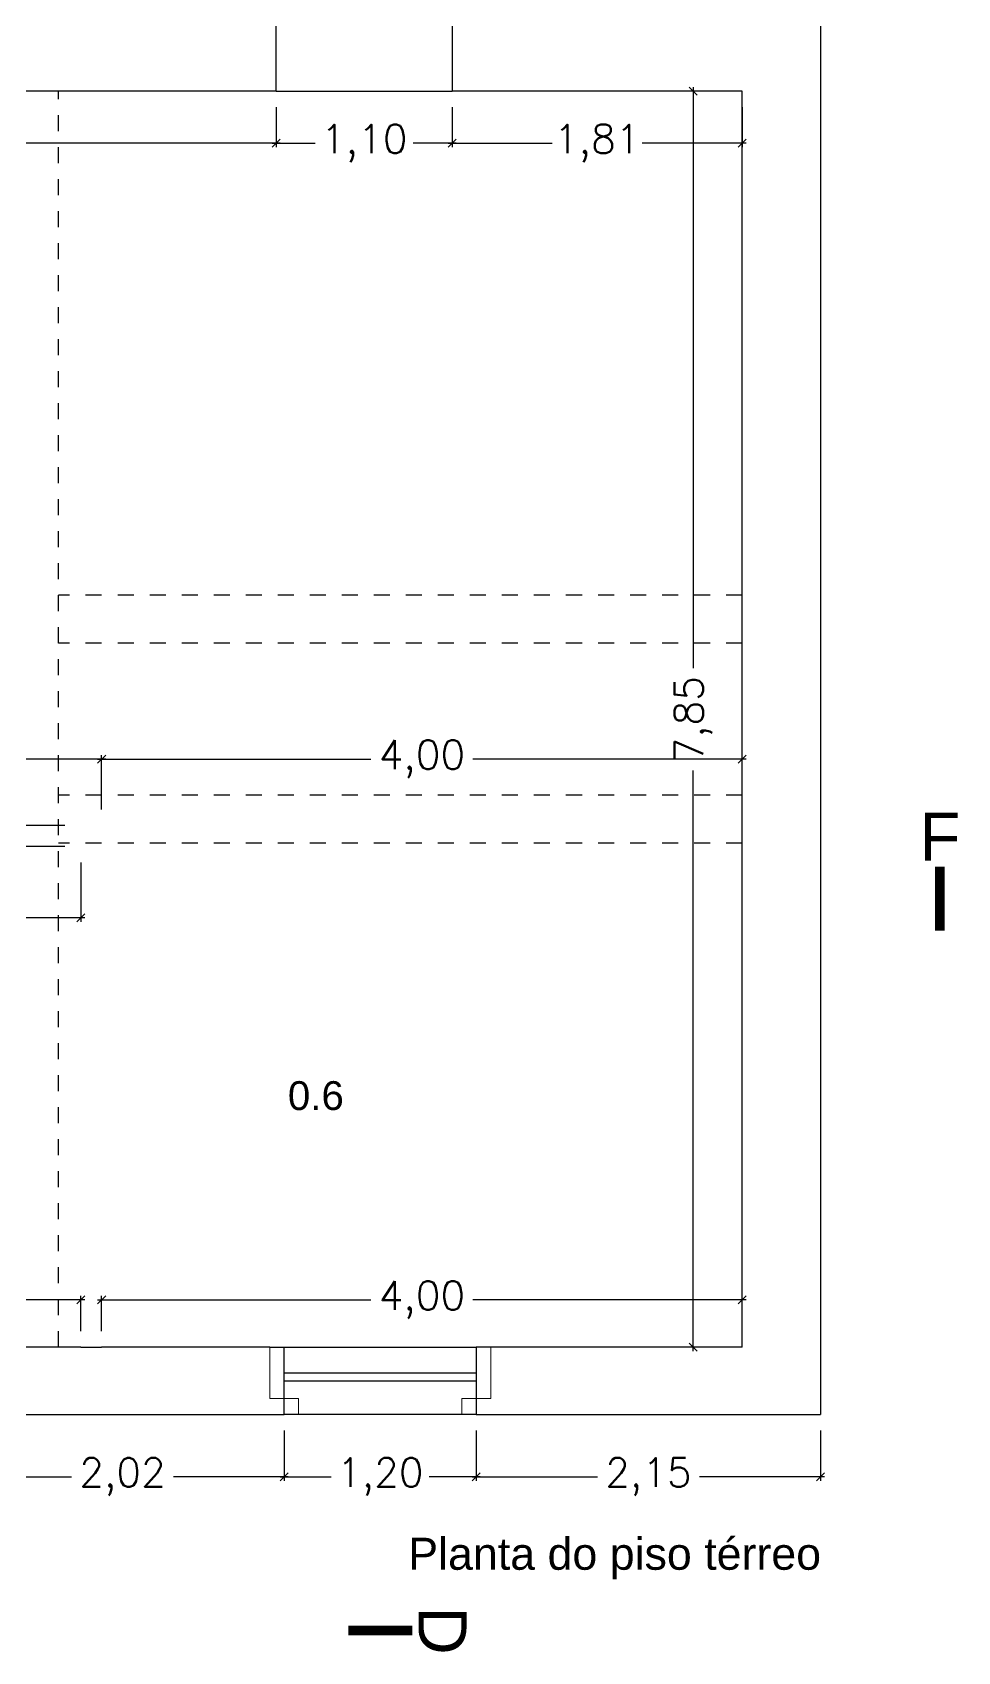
# Model space of a CAD drawing. Header units: millimetres. Extents: x 1778 to 2471, y 1406 to 1876.
# Drawn here: x 1843.9 to 1849.68, y 1645.15 to 1655.27 of the extents above; entities that cross this region are included whole.
import ezdxf
from ezdxf.enums import TextEntityAlignment as Align

# ---------------------------------------------------------------- set-up
doc = ezdxf.new("R2010")
doc.units = ezdxf.units.MM
doc.linetypes.add('DASHED', pattern=[19.05, 12.7, -6.35])
for name, color, linetype in [('ARQ_CONSTRUIR_CORTE', 10, 'Continuous'), ('ARQ_CONSTRUIR_VISTA', 30, 'Continuous'), ('ARQ_CONTRUIR_VAOS', 40, 'Continuous'), ('ARQ_DEMOLIR_CORTE', 2, 'Continuous'), ('ARQ_EXISNTENTE_VISTA', 9, 'Continuous'), ('ARQ_EXISTENTE_CORTE', 6, 'Continuous'), ('ARQ_LINHA_CORTE', 4, 'Continuous'), ('ARQ_TEXTO', 3, 'Continuous')]:
    doc.layers.add(name, color=color, linetype=linetype)
doc.layers.add('ARQ_COTAS', color=5, linetype='Continuous', lineweight=0)
doc.styles.add('ROMA1_20', font='romans.shx', dxfattribs={"height": 0.18})
doc.styles.get("Standard").update_dxf_attribs({"font": 'arial.ttf'})
doc.dimstyles.new('1_100', dxfattribs={"dimscale": 0.5, "dimtxt": 0.1, "dimasz": 0.1, "dimexe": 0.05, "dimexo": 0.2, "dimgap": 0.09, "dimtad": 0, "dimzin": 0, "dimtxsty": 'ROMA1_20', "dimblk": 'OBLIQUE', "dimcen": 0.1, "dimdle": 0.05, "dimazin": 0, "dimtfac": 1, "dimtofl": 0, "dimtmove": 1, "dimatfit": 3, "dimldrblk": 'DOTSMALL', "dimfxl": 0.075, "dimtolj": 1, "dimtzin": 0, "dimarcsym": 0})

# ---------------------------------------------------------------- blocks, each defined once
blk = doc.blocks.new('_Oblique')
at = {"color": 0, "linetype": 'ByBlock', "lineweight": -2}
blk.add_line((-0.5, -0.5), (0.5, 0.5), dxfattribs=at)
blk = doc.blocks.new('*D106')
at = {"layer": 'ARQ_COTAS', "color": 0, "lineweight": -2}
for p, q in [((1845.42, 1654.798), (1845.42, 1654.547)), ((1846.52, 1654.798), (1846.52, 1654.547)), ((1845.395, 1654.572), (1845.664, 1654.572)), ((1846.545, 1654.572), (1846.276, 1654.572))]:
    blk.add_line(p, q, dxfattribs=at)
at = {"layer": 'Defpoints', "color": 0}
for p in [(1845.42, 1654.898), (1846.52, 1654.898), (1846.52, 1654.572)]:
    blk.add_point(p, dxfattribs=at)
at = {"layer": 'ARQ_COTAS', "color": 0, "linetype": 'ByBlock', "lineweight": -2, "xscale": 0.05, "yscale": 0.05, "zscale": 0.05, "rotation": 180}
blk.add_blockref('_Oblique', (1845.42, 1654.572), dxfattribs=at)
at = {"layer": 'ARQ_COTAS', "color": 0, "linetype": 'ByBlock', "lineweight": -2, "xscale": 0.05, "yscale": 0.05, "zscale": 0.05}
blk.add_blockref('_Oblique', (1846.52, 1654.572), dxfattribs=at)
at = {"layer": 'ARQ_COTAS', "color": 0, "insert": (1845.97, 1654.572), "char_height": 0.18, "attachment_point": 5, "style": 'ROMA1_20'}
blk.add_mtext('\\A1;1,10', dxfattribs=at)
blk = doc.blocks.new('_DOTSMALL')
at = {"color": 0, "linetype": 'ByBlock', "const_width": 0.5}
blk.add_lwpolyline([(-0.0625, 0, 1), (0.0625, 0, 1)], format="xyb", close=True, dxfattribs=at)
blk = doc.blocks.new('*D107')
at = {"layer": 'ARQ_COTAS', "color": 0, "lineweight": -2}
for p, q in [((1846.52, 1654.798), (1846.52, 1654.547)), ((1848.33, 1654.798), (1848.33, 1654.547)), ((1846.495, 1654.572), (1847.144, 1654.572)), ((1848.355, 1654.572), (1847.706, 1654.572))]:
    blk.add_line(p, q, dxfattribs=at)
at = {"layer": 'Defpoints', "color": 0}
for p in [(1846.52, 1654.898), (1848.33, 1654.898), (1848.33, 1654.572)]:
    blk.add_point(p, dxfattribs=at)
at = {"layer": 'ARQ_COTAS', "color": 0, "linetype": 'ByBlock', "lineweight": -2, "xscale": 0.05, "yscale": 0.05, "zscale": 0.05, "rotation": 180}
blk.add_blockref('_Oblique', (1846.52, 1654.572), dxfattribs=at)
at = {"layer": 'ARQ_COTAS', "color": 0, "linetype": 'ByBlock', "lineweight": -2, "xscale": 0.05, "yscale": 0.05, "zscale": 0.05}
blk.add_blockref('_Oblique', (1848.33, 1654.572), dxfattribs=at)
at = {"layer": 'ARQ_COTAS', "color": 0, "insert": (1847.425, 1654.572), "char_height": 0.18, "attachment_point": 5, "style": 'ROMA1_20'}
blk.add_mtext('\\A1;1,81', dxfattribs=at)
blk = doc.blocks.new('*D108')
at = {"layer": 'ARQ_COTAS', "color": 0, "lineweight": -2}
for p, q in [((1844.305, 1647.345), (1846.011, 1647.345)), ((1844.33, 1647.148), (1844.33, 1647.37)), ((1848.355, 1647.345), (1846.649, 1647.345)), ((1848.33, 1647.148), (1848.33, 1647.37))]:
    blk.add_line(p, q, dxfattribs=at)
at = {"layer": 'Defpoints', "color": 0}
for p in [(1848.33, 1647.345), (1844.33, 1647.048), (1848.33, 1647.048)]:
    blk.add_point(p, dxfattribs=at)
at = {"layer": 'ARQ_COTAS', "color": 0, "linetype": 'ByBlock', "lineweight": -2, "xscale": 0.05, "yscale": 0.05, "zscale": 0.05, "rotation": 180}
blk.add_blockref('_Oblique', (1844.33, 1647.345), dxfattribs=at)
at = {"layer": 'ARQ_COTAS', "color": 0, "linetype": 'ByBlock', "lineweight": -2, "xscale": 0.05, "yscale": 0.05, "zscale": 0.05}
blk.add_blockref('_Oblique', (1848.33, 1647.345), dxfattribs=at)
at = {"layer": 'ARQ_COTAS', "color": 0, "insert": (1846.33, 1647.345), "char_height": 0.18, "attachment_point": 5, "style": 'ROMA1_20'}
blk.add_mtext('\\A1;4,00', dxfattribs=at)
blk = doc.blocks.new('*D109')
at = {"layer": 'ARQ_COTAS', "color": 0, "lineweight": -2}
for p, q in [((1840.605, 1647.345), (1842.096, 1647.345)), ((1840.63, 1647.148), (1840.63, 1647.37)), ((1844.225, 1647.345), (1842.734, 1647.345)), ((1844.2, 1647.148), (1844.2, 1647.37))]:
    blk.add_line(p, q, dxfattribs=at)
at = {"layer": 'Defpoints', "color": 0}
for p in [(1844.2, 1647.345), (1840.63, 1647.048), (1844.2, 1647.048)]:
    blk.add_point(p, dxfattribs=at)
at = {"layer": 'ARQ_COTAS', "color": 0, "linetype": 'ByBlock', "lineweight": -2, "xscale": 0.05, "yscale": 0.05, "zscale": 0.05, "rotation": 180}
blk.add_blockref('_Oblique', (1840.63, 1647.345), dxfattribs=at)
at = {"layer": 'ARQ_COTAS', "color": 0, "linetype": 'ByBlock', "lineweight": -2, "xscale": 0.05, "yscale": 0.05, "zscale": 0.05}
blk.add_blockref('_Oblique', (1844.2, 1647.345), dxfattribs=at)
at = {"layer": 'ARQ_COTAS', "color": 0, "insert": (1842.415, 1647.345), "char_height": 0.18, "attachment_point": 5, "style": 'ROMA1_20'}
blk.add_mtext('\\A1;3,57', dxfattribs=at)
blk = doc.blocks.new('*D117')
at = {"layer": 'ARQ_COTAS', "color": 0, "lineweight": -2}
for p, q in [((1843.45, 1646.528), (1843.45, 1646.214)), ((1845.47, 1646.528), (1845.47, 1646.214)), ((1843.425, 1646.239), (1844.141, 1646.239)), ((1845.495, 1646.239), (1844.779, 1646.239))]:
    blk.add_line(p, q, dxfattribs=at)
at = {"layer": 'Defpoints', "color": 0}
for p in [(1843.45, 1646.628), (1845.47, 1646.628), (1845.47, 1646.239)]:
    blk.add_point(p, dxfattribs=at)
at = {"layer": 'ARQ_COTAS', "color": 0, "linetype": 'ByBlock', "lineweight": -2, "xscale": 0.05, "yscale": 0.05, "zscale": 0.05, "rotation": 180}
blk.add_blockref('_Oblique', (1843.45, 1646.239), dxfattribs=at)
at = {"layer": 'ARQ_COTAS', "color": 0, "linetype": 'ByBlock', "lineweight": -2, "xscale": 0.05, "yscale": 0.05, "zscale": 0.05}
blk.add_blockref('_Oblique', (1845.47, 1646.239), dxfattribs=at)
at = {"layer": 'ARQ_COTAS', "color": 0, "insert": (1844.46, 1646.239), "char_height": 0.18, "attachment_point": 5, "style": 'ROMA1_20'}
blk.add_mtext('\\A1;2,02', dxfattribs=at)
blk = doc.blocks.new('*D118')
at = {"layer": 'ARQ_COTAS', "color": 0, "lineweight": -2}
for p, q in [((1845.47, 1646.528), (1845.47, 1646.214)), ((1846.67, 1646.528), (1846.67, 1646.214)), ((1845.445, 1646.239), (1845.764, 1646.239)), ((1846.695, 1646.239), (1846.376, 1646.239))]:
    blk.add_line(p, q, dxfattribs=at)
at = {"layer": 'Defpoints', "color": 0}
for p in [(1845.47, 1646.628), (1846.67, 1646.628), (1846.67, 1646.239)]:
    blk.add_point(p, dxfattribs=at)
at = {"layer": 'ARQ_COTAS', "color": 0, "linetype": 'ByBlock', "lineweight": -2, "xscale": 0.05, "yscale": 0.05, "zscale": 0.05, "rotation": 180}
blk.add_blockref('_Oblique', (1845.47, 1646.239), dxfattribs=at)
at = {"layer": 'ARQ_COTAS', "color": 0, "linetype": 'ByBlock', "lineweight": -2, "xscale": 0.05, "yscale": 0.05, "zscale": 0.05}
blk.add_blockref('_Oblique', (1846.67, 1646.239), dxfattribs=at)
at = {"layer": 'ARQ_COTAS', "color": 0, "insert": (1846.07, 1646.239), "char_height": 0.18, "attachment_point": 5, "style": 'ROMA1_20'}
blk.add_mtext('\\A1;1,20', dxfattribs=at)
blk = doc.blocks.new('*D119')
at = {"layer": 'ARQ_COTAS', "color": 0, "lineweight": -2}
for p, q in [((1846.67, 1646.528), (1846.67, 1646.214)), ((1848.82, 1646.528), (1848.82, 1646.214)), ((1846.645, 1646.239), (1847.426, 1646.239)), ((1848.845, 1646.239), (1848.064, 1646.239))]:
    blk.add_line(p, q, dxfattribs=at)
at = {"layer": 'Defpoints', "color": 0}
for p in [(1846.67, 1646.628), (1848.82, 1646.628), (1848.82, 1646.239)]:
    blk.add_point(p, dxfattribs=at)
at = {"layer": 'ARQ_COTAS', "color": 0, "linetype": 'ByBlock', "lineweight": -2, "xscale": 0.05, "yscale": 0.05, "zscale": 0.05, "rotation": 180}
blk.add_blockref('_Oblique', (1846.67, 1646.239), dxfattribs=at)
at = {"layer": 'ARQ_COTAS', "color": 0, "linetype": 'ByBlock', "lineweight": -2, "xscale": 0.05, "yscale": 0.05, "zscale": 0.05}
blk.add_blockref('_Oblique', (1848.82, 1646.239), dxfattribs=at)
at = {"layer": 'ARQ_COTAS', "color": 0, "insert": (1847.745, 1646.239), "char_height": 0.18, "attachment_point": 5, "style": 'ROMA1_20'}
blk.add_mtext('\\A1;2,15', dxfattribs=at)
blk = doc.blocks.new('*D125')
at = {"layer": 'ARQ_COTAS', "color": 0, "lineweight": -2}
for p, q in [((1845.32, 1654.898), (1843.594, 1654.898)), ((1843.619, 1654.923), (1843.619, 1652.918)), ((1843.619, 1650.283), (1843.619, 1652.288)), ((1844.1, 1650.308), (1843.594, 1650.308))]:
    blk.add_line(p, q, dxfattribs=at)
at = {"layer": 'Defpoints', "color": 0}
for p in [(1843.619, 1654.898), (1845.42, 1654.898), (1844.2, 1650.308)]:
    blk.add_point(p, dxfattribs=at)
at = {"layer": 'ARQ_COTAS', "color": 0, "linetype": 'ByBlock', "lineweight": -2, "xscale": 0.05, "yscale": 0.05, "zscale": 0.05}
for p, rotation in [((1843.619, 1654.898), 90), ((1843.619, 1650.308), 270)]:
    blk.add_blockref('_Oblique', p, dxfattribs=dict(at, rotation=rotation))
at = {"layer": 'ARQ_COTAS', "color": 0, "insert": (1843.619, 1652.603), "char_height": 0.18, "attachment_point": 5, "rotation": 90, "style": 'ROMA1_20'}
blk.add_mtext('\\A1;4,59', dxfattribs=at)
blk = doc.blocks.new('*D134')
at = {"layer": 'ARQ_COTAS', "color": 0, "lineweight": -2}
for p, q in [((1844.1, 1650.178), (1843.687, 1650.178)), ((1843.712, 1650.203), (1843.712, 1648.932)), ((1843.712, 1647.023), (1843.712, 1648.293)), ((1844.1, 1647.048), (1843.687, 1647.048))]:
    blk.add_line(p, q, dxfattribs=at)
at = {"layer": 'Defpoints', "color": 0}
for p in [(1844.2, 1650.178), (1843.712, 1647.048), (1844.2, 1647.048)]:
    blk.add_point(p, dxfattribs=at)
at = {"layer": 'ARQ_COTAS', "color": 0, "linetype": 'ByBlock', "lineweight": -2, "xscale": 0.05, "yscale": 0.05, "zscale": 0.05}
for p, rotation in [((1843.712, 1650.178), 90), ((1843.712, 1647.048), 270)]:
    blk.add_blockref('_Oblique', p, dxfattribs=dict(at, rotation=rotation))
at = {"layer": 'ARQ_COTAS', "color": 0, "insert": (1843.712, 1648.613), "char_height": 0.18, "attachment_point": 5, "rotation": 90, "style": 'ROMA1_20'}
blk.add_mtext('\\A1;3,13', dxfattribs=at)
blk = doc.blocks.new('*D135')
at = {"layer": 'ARQ_COTAS', "color": 0, "lineweight": -2}
for p, q in [((1839.425, 1650.078), (1839.425, 1649.707)), ((1844.2, 1650.078), (1844.2, 1649.707)), ((1839.4, 1649.732), (1841.493, 1649.732)), ((1844.225, 1649.732), (1842.132, 1649.732))]:
    blk.add_line(p, q, dxfattribs=at)
at = {"layer": 'Defpoints', "color": 0}
for p in [(1839.425, 1650.178), (1844.2, 1650.178), (1844.2, 1649.732)]:
    blk.add_point(p, dxfattribs=at)
at = {"layer": 'ARQ_COTAS', "color": 0, "linetype": 'ByBlock', "lineweight": -2, "xscale": 0.05, "yscale": 0.05, "zscale": 0.05, "rotation": 180}
blk.add_blockref('_Oblique', (1839.425, 1649.732), dxfattribs=at)
at = {"layer": 'ARQ_COTAS', "color": 0, "linetype": 'ByBlock', "lineweight": -2, "xscale": 0.05, "yscale": 0.05, "zscale": 0.05}
blk.add_blockref('_Oblique', (1844.2, 1649.732), dxfattribs=at)
at = {"layer": 'ARQ_COTAS', "color": 0, "insert": (1841.813, 1649.732), "char_height": 0.18, "attachment_point": 5, "style": 'ROMA1_20'}
blk.add_mtext('\\A1;4,78', dxfattribs=at)
blk = doc.blocks.new('*D137')
at = {"layer": 'ARQ_COTAS', "color": 0, "lineweight": -2}
for p, q in [((1848.23, 1654.898), (1848, 1654.898)), ((1848.025, 1654.923), (1848.025, 1651.292)), ((1848.025, 1647.023), (1848.025, 1650.653)), ((1848.23, 1647.048), (1848, 1647.048))]:
    blk.add_line(p, q, dxfattribs=at)
at = {"layer": 'Defpoints', "color": 0}
for p in [(1848.33, 1654.898), (1848.025, 1647.048), (1848.33, 1647.048)]:
    blk.add_point(p, dxfattribs=at)
at = {"layer": 'ARQ_COTAS', "color": 0, "linetype": 'ByBlock', "lineweight": -2, "xscale": 0.05, "yscale": 0.05, "zscale": 0.05}
for p, rotation in [((1848.025, 1654.898), 90), ((1848.025, 1647.048), 270)]:
    blk.add_blockref('_Oblique', p, dxfattribs=dict(at, rotation=rotation))
at = {"layer": 'ARQ_COTAS', "color": 0, "insert": (1848.025, 1650.973), "char_height": 0.18, "attachment_point": 5, "rotation": 90, "style": 'ROMA1_20'}
blk.add_mtext('\\A1;7,85', dxfattribs=at)
blk = doc.blocks.new('*D141')
at = {"layer": 'ARQ_COTAS', "color": 0, "lineweight": -2}
for p, q in [((1835.03, 1655.039), (1835.03, 1654.547)), ((1845.42, 1654.789), (1845.42, 1654.547)), ((1835.005, 1654.572), (1839.837, 1654.572)), ((1845.445, 1654.572), (1840.613, 1654.572))]:
    blk.add_line(p, q, dxfattribs=at)
at = {"layer": 'Defpoints', "color": 0}
for p in [(1835.03, 1655.139), (1845.42, 1654.889), (1845.42, 1654.572)]:
    blk.add_point(p, dxfattribs=at)
at = {"layer": 'ARQ_COTAS', "color": 0, "linetype": 'ByBlock', "lineweight": -2, "xscale": 0.05, "yscale": 0.05, "zscale": 0.05, "rotation": 180}
blk.add_blockref('_Oblique', (1835.03, 1654.572), dxfattribs=at)
at = {"layer": 'ARQ_COTAS', "color": 0, "linetype": 'ByBlock', "lineweight": -2, "xscale": 0.05, "yscale": 0.05, "zscale": 0.05}
blk.add_blockref('_Oblique', (1845.42, 1654.572), dxfattribs=at)
at = {"layer": 'ARQ_COTAS', "color": 0, "insert": (1840.225, 1654.572), "char_height": 0.18, "attachment_point": 5, "style": 'ROMA1_20'}
blk.add_mtext('\\A1;10,39', dxfattribs=at)
blk = doc.blocks.new('*D182')
at = {"layer": 'ARQ_COTAS', "color": 0, "lineweight": -2}
for p, q in [((1839.385, 1650.724), (1841.551, 1650.724)), ((1839.41, 1650.408), (1839.41, 1650.749)), ((1844.355, 1650.724), (1842.189, 1650.724)), ((1844.33, 1650.408), (1844.33, 1650.749))]:
    blk.add_line(p, q, dxfattribs=at)
at = {"layer": 'Defpoints', "color": 0}
for p in [(1844.33, 1650.724), (1839.41, 1650.308), (1844.33, 1650.308)]:
    blk.add_point(p, dxfattribs=at)
at = {"layer": 'ARQ_COTAS', "color": 0, "linetype": 'ByBlock', "lineweight": -2, "xscale": 0.05, "yscale": 0.05, "zscale": 0.05, "rotation": 180}
blk.add_blockref('_Oblique', (1839.41, 1650.724), dxfattribs=at)
at = {"layer": 'ARQ_COTAS', "color": 0, "linetype": 'ByBlock', "lineweight": -2, "xscale": 0.05, "yscale": 0.05, "zscale": 0.05}
blk.add_blockref('_Oblique', (1844.33, 1650.724), dxfattribs=at)
at = {"layer": 'ARQ_COTAS', "color": 0, "insert": (1841.87, 1650.724), "char_height": 0.18, "attachment_point": 5, "style": 'ROMA1_20'}
blk.add_mtext('\\A1;4,92', dxfattribs=at)
blk = doc.blocks.new('*D183')
at = {"layer": 'ARQ_COTAS', "color": 0, "lineweight": -2}
for p, q in [((1844.305, 1650.724), (1846.011, 1650.724)), ((1844.33, 1650.408), (1844.33, 1650.749)), ((1848.355, 1650.724), (1846.649, 1650.724)), ((1848.33, 1650.408), (1848.33, 1650.749))]:
    blk.add_line(p, q, dxfattribs=at)
at = {"layer": 'Defpoints', "color": 0}
for p in [(1848.33, 1650.724), (1844.33, 1650.308), (1848.33, 1650.308)]:
    blk.add_point(p, dxfattribs=at)
at = {"layer": 'ARQ_COTAS', "color": 0, "linetype": 'ByBlock', "lineweight": -2, "xscale": 0.05, "yscale": 0.05, "zscale": 0.05, "rotation": 180}
blk.add_blockref('_Oblique', (1844.33, 1650.724), dxfattribs=at)
at = {"layer": 'ARQ_COTAS', "color": 0, "linetype": 'ByBlock', "lineweight": -2, "xscale": 0.05, "yscale": 0.05, "zscale": 0.05}
blk.add_blockref('_Oblique', (1848.33, 1650.724), dxfattribs=at)
at = {"layer": 'ARQ_COTAS', "color": 0, "insert": (1846.33, 1650.724), "char_height": 0.18, "attachment_point": 5, "style": 'ROMA1_20'}
blk.add_mtext('\\A1;4,00', dxfattribs=at)

msp = doc.modelspace()

# ---------------------------------------------------------------- linework, layer by layer
at = {"layer": 'ARQ_CONSTRUIR_CORTE'}
for p, q in [((1846.52, 1655.378), (1846.52, 1654.898)), ((1845.42, 1654.898), (1845.42, 1655.328)), ((1845.42, 1654.898), (1845.42, 1655.328)), ((1845.38, 1647.048), (1845.47, 1647.048)), ((1845.47, 1646.628), (1845.47, 1647.048)), ((1846.67, 1647.048), (1846.67, 1646.628)), ((1846.76, 1647.048), (1846.67, 1647.048))]:
    msp.add_line(p, q, dxfattribs=at)
at = {"layer": 'ARQ_CONSTRUIR_VISTA'}
for p, q in [((1845.47, 1647.048), (1846.67, 1647.048)), ((1846.67, 1646.628), (1845.47, 1646.628))]:
    msp.add_line(p, q, dxfattribs=at)
at = {"layer": 'ARQ_CONTRUIR_VAOS'}
for p, q in [((1845.47, 1646.888), (1846.67, 1646.888)), ((1845.47, 1646.838), (1846.67, 1646.838))]:
    msp.add_line(p, q, dxfattribs=at)
at = {"layer": 'ARQ_DEMOLIR_CORTE'}
for p, q in [((1845.42, 1654.898), (1846.52, 1654.898)), ((1844.2, 1647.048), (1844.33, 1647.048))]:
    msp.add_line(p, q, dxfattribs=at)
at = {"layer": 'ARQ_DEMOLIR_CORTE', "linetype": 'Continuous', "lineweight": 9}
for p, q in [((1845.38, 1647.048), (1845.38, 1646.728)), ((1846.76, 1647.048), (1846.76, 1646.728)), ((1845.56, 1646.728), (1845.38, 1646.728)), ((1845.56, 1646.728), (1845.56, 1646.628)), ((1846.58, 1646.728), (1846.58, 1646.628)), ((1846.76, 1646.728), (1846.58, 1646.728)), ((1845.47, 1646.628), (1845.56, 1646.628)), ((1846.67, 1646.628), (1846.58, 1646.628))]:
    msp.add_line(p, q, dxfattribs=at)
at = {"layer": 'ARQ_EXISNTENTE_VISTA', "linetype": 'DASHED', "ltscale": 0.005}
for p, q in [((1844.06, 1647.048), (1844.06, 1654.898)), ((1848.33, 1651.748), (1844.06, 1651.748)), ((1848.33, 1651.448), (1844.06, 1651.448)), ((1848.33, 1650.498), (1844.06, 1650.498)), ((1848.33, 1650.198), (1844.06, 1650.198))]:
    msp.add_line(p, q, dxfattribs=at)
at = {"layer": 'ARQ_EXISTENTE_CORTE'}
for p, q in [((1848.82, 1655.328), (1848.82, 1646.628)), ((1845.42, 1654.898), (1842.86, 1654.898)), ((1848.33, 1654.898), (1846.52, 1654.898)), ((1848.33, 1647.048), (1848.33, 1654.898)), ((1844.2, 1647.048), (1843.45, 1647.048)), ((1845.38, 1647.048), (1844.33, 1647.048)), ((1848.33, 1647.048), (1846.76, 1647.048)), ((1843.45, 1646.628), (1845.47, 1646.628)), ((1846.67, 1646.628), (1848.82, 1646.628))]:
    msp.add_line(p, q, dxfattribs=at)
at = {"layer": 'ARQ_LINHA_CORTE'}
for points in [[(1849.565, 1650.051, 0.06, 0.06, 0), (1849.565, 1649.651, 0, 0, 0), (1848.065, 1649.651, 0, 0, 0)], [(1846.271, 1645.278, 0.06, 0.06, 0), (1845.871, 1645.278, 0, 0, 0), (1845.871, 1646.778, 0, 0, 0)]]:
    msp.add_lwpolyline(points, format="xyseb", dxfattribs=at)

# ---------------------------------------------------------------- texts
at = {"layer": 'ARQ_CONSTRUIR_VISTA'}
msp.add_text('0.6', height=0.18, dxfattribs=at).set_placement((1845.493, 1648.531))
at = {"layer": 'ARQ_LINHA_CORTE'}
msp.add_text('F', height=0.3, dxfattribs=at).set_placement((1849.565, 1650.089), align=Align.CENTER)
msp.add_text('D', height=0.3, rotation=270, dxfattribs=at).set_placement((1846.309, 1645.278), align=Align.CENTER)
at = {"layer": 'ARQ_TEXTO'}
msp.add_text('Planta do piso térreo', height=0.2, dxfattribs=at).set_placement((1848.823, 1645.658), align=Align.RIGHT)

# ---------------------------------------------------------------- dimensions: what is measured, and where the dimension line sits
at = {"layer": 'ARQ_COTAS'}
for base, p1, p2, picture, middle in [((1845.42, 1654.572), (1835.03, 1655.139), (1845.42, 1654.889), '*D141', (1840.225, 1654.572)), ((1846.52, 1654.572), (1845.42, 1654.898), (1846.52, 1654.898), '*D106', (1845.97, 1654.572)), ((1848.33, 1654.572), (1846.52, 1654.898), (1848.33, 1654.898), '*D107', (1847.425, 1654.572)), ((1844.33, 1650.724), (1839.41, 1650.308), (1844.33, 1650.308), '*D182', (1841.87, 1650.724)), ((1848.33, 1650.724), (1844.33, 1650.308), (1848.33, 1650.308), '*D183', (1846.33, 1650.724)), ((1844.200000415, 1649.73153145), (1839.425000415, 1650.177703476), (1844.200000415, 1650.177703476), '*D135', (1841.812500415, 1649.73153145)), ((1844.2, 1647.345), (1840.63, 1647.048), (1844.2, 1647.048), '*D109', (1842.415, 1647.345)), ((1848.33, 1647.345), (1844.33, 1647.048), (1848.33, 1647.048), '*D108', (1846.33, 1647.345)), ((1845.47, 1646.239), (1843.45, 1646.628), (1845.47, 1646.628), '*D117', (1844.46, 1646.239)), ((1846.67, 1646.239), (1845.47, 1646.628), (1846.67, 1646.628), '*D118', (1846.07, 1646.239)), ((1848.82, 1646.239), (1846.67, 1646.628), (1848.82, 1646.628), '*D119', (1847.745, 1646.239))]:
    dim = msp.add_linear_dim(base=base, p1=p1, p2=p2, dimstyle='1_100', dxfattribs=at)
    dim.commit()
    dim.dimension.update_dxf_attribs({"geometry": picture, "text_midpoint": middle})
for base, p1, p2, picture, middle in [((1843.619, 1654.898), (1844.2, 1650.308), (1845.42, 1654.898), '*D125', (1843.619, 1652.603)), ((1848.025, 1647.048), (1848.33, 1654.898), (1848.33, 1647.048), '*D137', (1848.025, 1650.973)), ((1843.712, 1647.048), (1844.2, 1650.178), (1844.2, 1647.048), '*D134', (1843.712, 1648.613))]:
    dim = msp.add_linear_dim(base=base, p1=p1, p2=p2, angle=90, dimstyle='1_100', dxfattribs=at)
    dim.commit()
    dim.dimension.update_dxf_attribs({"geometry": picture, "text_midpoint": middle})

doc.saveas('drawing.dxf')
